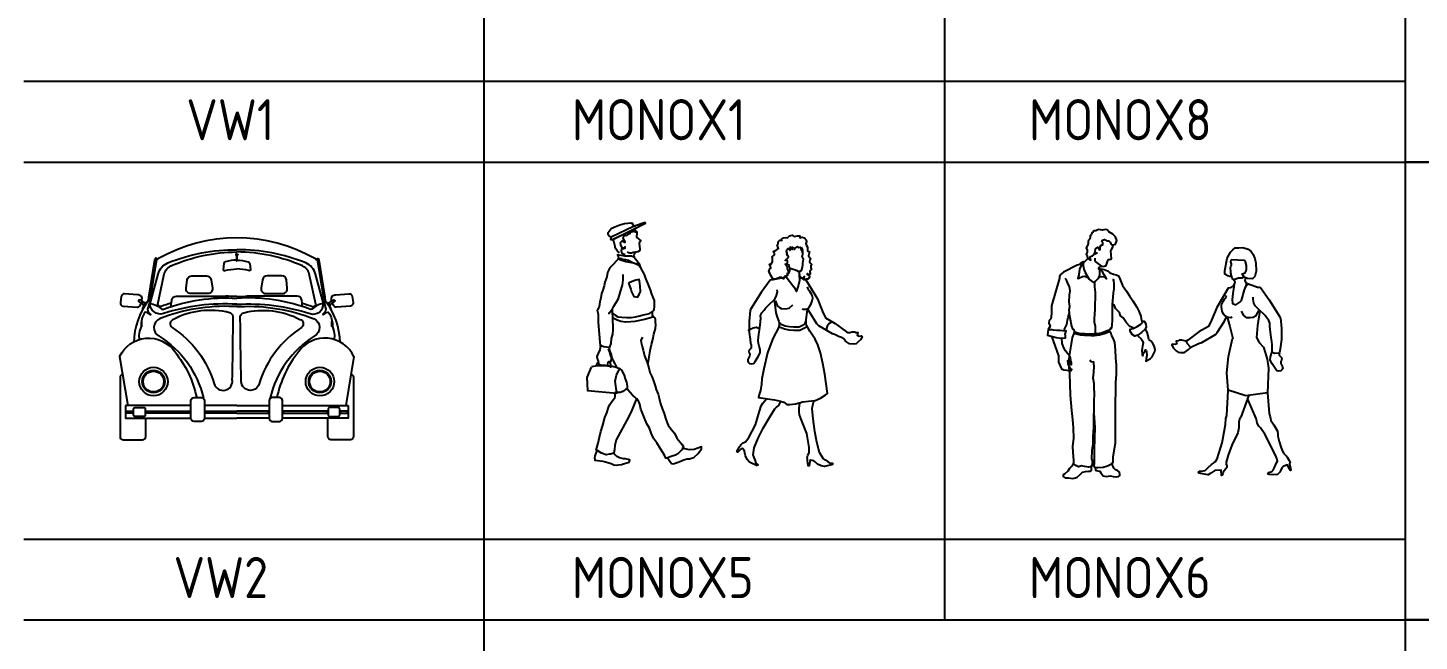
# Model space of a CAD drawing. Header units: millimetres. Extents: x 2198.5 to 2287.8, y 1208.8 to 1298.1.
# Drawn here: x 2272.41 to 2282.56, y 1244.24 to 1248.71 of the extents above; entities that cross this region are included whole.
import ezdxf

# ---------------------------------------------------------------- set-up
doc = ezdxf.new("R2010")
doc.units = ezdxf.units.MM
for name, color, linetype in [('2', 7, 'Continuous'), ('AUTO', 150, 'Continuous'), ('ESCALAS', 204, 'Continuous')]:
    doc.layers.add(name, color=color, linetype=linetype)
doc.styles.add('ARCHQUICK', font='ARCHQUIK.SHX')

# ---------------------------------------------------------------- blocks, each defined once
blk = doc.blocks.new('VW2')
at = {"layer": 'AUTO'}
for points in [[(-1.262, 1.319), (-1.262, 1.319, -0.896861), (-1.273, 1.321, 0.844846), (-1.283, 1.318), (-1.286, 1.312), (-1.33, 1.04), (-1.332, 1.015, 0.150944), (-1.438, 0.709, 1.310326)], [(-0.687, 0.988, 0.094897), (-1.222, 0.92, -0.528851), (-1.319, 0.995), (-1.26, 1.208, -0.24387), (-1.19, 1.29, -0.100013), (-0.687, 1.386, -0.588402)], [(-1.164, 0.996, 0.013183), (-1.239, 0.973, -0.462205), (-1.263, 0.988), (-1.219, 1.199, -0.239782), (-1.167, 1.268, -0.099907), (-0.687, 1.37)], [(-0.686, 0.988, -0.094897), (-0.152, 0.92, 0.528851), (-0.054, 0.995), (-0.113, 1.208, 0.24387), (-0.184, 1.29, 0.100013), (-0.686, 1.386, 0.588402)], [(-0.21, 0.996, -0.013183), (-0.135, 0.973, 0.462205), (-0.11, 0.988), (-0.155, 1.199, 0.239782), (-0.207, 1.268, 0.099907), (-0.686, 1.37)], [(-0.112, 1.319), (-0.112, 1.319, 0.896861), (-0.1, 1.321, -0.844846), (-0.091, 1.318), (-0.088, 1.312), (-0.043, 1.04), (-0.041, 1.015, -0.150944), (0.065, 0.709, -1.310326)], [(-0.686, 1.311, 0.06177), (-0.77, 1.298, 0.304801), (-0.782, 1.285), (-0.786, 1.239, 0.506714), (-0.774, 1.234, -0.063787), (-0.687, 1.246)], [(-0.688, 1.311, -0.06177), (-0.604, 1.298, -0.304801), (-0.592, 1.285), (-0.587, 1.239, -0.506714), (-0.599, 1.234, 0.063787), (-0.686, 1.246)], [(-1.381, 1.015), (-1.378, 1.024, 0.378555), (-1.391, 1.051), (-1.403, 1.056, 0.084157), (-1.41, 1.058), (-1.505, 1.065, 0.388361), (-1.529, 1.046), (-1.536, 1.001, 0.438731), (-1.516, 0.975), (-1.413, 0.967, 0.354949), (-1.39, 0.983)], [(-1.355, 0.989, 0.236417), (-1.395, 1.02, 0.946598), (-1.399, 1.007, -0.233309), (-1.364, 0.974, -3.596417)], [(-1.319, 0.994, -0.153269), (-1.234, 0.952, 0.407369), (-1.22, 0.952, -0.109781), (-0.687, 1.031, -0.917246)], [(-1.167, 0.97), (-1.161, 1.019, -0.373738), (-1.127, 1.048), (-0.774, 1.048, -0.240745), (-0.747, 1.034)], [(-0.687, 1.044, 0.01345), (-0.767, 1.047, -0.462205)], [(-0.686, 1.044, -0.01345), (-0.606, 1.047, 0.462205)], [(-0.055, 0.994, 0.153269), (-0.139, 0.952, -0.407369), (-0.153, 0.952, 0.109781), (-0.686, 1.031, 0.917246)], [(-0.206, 0.97), (-0.213, 1.019, 0.373738), (-0.246, 1.048), (-0.6, 1.048, 0.240745), (-0.627, 1.034)], [(-0.018, 0.989, -0.236417), (0.022, 1.02, -0.946598), (0.025, 1.007, 0.233309), (-0.01, 0.974, 3.596417)], [(0.007, 1.015), (0.005, 1.024, -0.378555), (0.017, 1.051), (0.029, 1.056, -0.084157), (0.036, 1.058), (0.132, 1.065, -0.388361), (0.155, 1.046), (0.163, 1.001, -0.438731), (0.142, 0.975), (0.04, 0.967, -0.354949), (0.017, 0.983)], [(-1.39, 0.983), (-1.385, 1.001, 0.378555)], [(-0.687, 0.971), (-0.71, 0.972, 0.103301), (-1.25, 0.883, 4.816602)], [(-0.686, 0.971), (-0.664, 0.972, -0.103301), (-0.123, 0.883, -4.816602)], [(0.017, 0.983), (0.012, 1.001, -0.378555)], [(-1.249, 0.884, 0.619565), (-1.253, 0.756, -0.197958), (-0.93, 0.305)], [(-0.124, 0.884, -0.619565), (-0.121, 0.756, 0.197958), (-0.443, 0.305)], [(-1.541, 0.606, -0.57466), (-1.139, 0.643, -0.117928), (-0.979, 0.307, 3.213764)], [(0.168, 0.606, 0.57466), (-0.235, 0.643, 0.117928), (-0.394, 0.307, -3.213764)], [(-1.519, 0.477, 0.366433), (-1.538, 0.455)], [(-1.538, 0.455), (-1.538, 0.022, 0.414214), (-1.516, 0), (-1.374, 0, 0.414214), (-1.351, 0.022), (-1.351, 0.156, 0.414214)], [(0.165, 0.455), (0.165, 0.022, -0.414214), (0.142, 0), (0, 0, -0.414214), (-0.022, 0.022), (-0.022, 0.156, -0.414214)], [(0.146, 0.477, -0.366433), (0.165, 0.455)]]:
    blk.add_lwpolyline(points, format="xyb", dxfattribs=at)
for points in [[(-0.687, 1.355), (-0.693, 1.354), (-0.694, 1.351), (-0.694, 1.349), (-0.688, 1.347), (-0.688, 1.305), (-0.686, 1.305)], [(-0.686, 1.355), (-0.681, 1.354), (-0.68, 1.351), (-0.68, 1.349), (-0.685, 1.347), (-0.685, 1.305), (-0.688, 1.305)], [(-1.273, 1.316), (-1.322, 1.018), (-1.322, 1.011), (-1.324, 0.998)], [(-0.101, 1.316), (-0.052, 1.018), (-0.052, 1.011), (-0.049, 0.998)], [(-1.324, 0.998), (-1.338, 0.953), (-1.332, 0.934), (-1.315, 0.917), (-1.316, 0.911), (-1.341, 0.929), (-1.355, 0.931), (-1.365, 0.917), (-1.376, 0.892), (-1.384, 0.853), (-1.384, 0.827), (-1.38, 0.827), (-1.379, 0.863), (-1.382, 0.862), (-1.385, 0.825), (-1.396, 0.792), (-1.4, 0.762), (-1.399, 0.731)], [(-1.344, 0.999), (-1.348, 1.002), (-1.374, 0.957), (-1.371, 0.955)], [(-0.049, 0.998), (-0.036, 0.953), (-0.042, 0.934), (-0.058, 0.917), (-0.057, 0.911), (-0.033, 0.929), (-0.019, 0.931), (-0.008, 0.917), (0.002, 0.892), (0.011, 0.853), (0.011, 0.827), (0.007, 0.827), (0.006, 0.863), (0.009, 0.862), (0.012, 0.825), (0.022, 0.792), (0.026, 0.762), (0.025, 0.731)], [(-0.03, 0.999), (-0.026, 1.002), (0, 0.957), (-0.003, 0.955)], [(-1.541, 0.606), (-1.482, 0.25)], [(0.168, 0.606), (0.108, 0.25)], [(-1.021, 0.25), (-1.499, 0.25)], [(-1.499, 0.25), (-1.499, 0.156), (-1.021, 0.156)], [(-0.687, 0.25), (-0.923, 0.25)], [(-0.92, 0.193), (-0.92, 0.209), (-0.687, 0.209)], [(-0.686, 0.25), (-0.45, 0.25)], [(-0.454, 0.193), (-0.454, 0.209), (-0.686, 0.209)], [(0.126, 0.25), (0.126, 0.156), (-0.353, 0.156)], [(-0.353, 0.25), (0.126, 0.25)], [(-0.923, 0.156), (-0.687, 0.156)], [(-0.687, 0.193), (-0.92, 0.193)], [(-0.686, 0.193), (-0.454, 0.193)], [(-0.45, 0.156), (-0.686, 0.156)]]:
    blk.add_lwpolyline(points, dxfattribs=at)
for points in [[(-1.056, 1.105), (-1.048, 1.166, -0.379286), (-1.015, 1.196), (-0.907, 1.196, -0.367995), (-0.874, 1.167), (-0.864, 1.106, -0.461994), (-0.897, 1.067), (-1.023, 1.067, -0.450025)], [(-0.318, 1.105), (-0.325, 1.166, 0.379286), (-0.358, 1.196), (-0.466, 1.196, 0.367995), (-0.499, 1.167), (-0.509, 1.106, 0.461994), (-0.476, 1.067), (-0.351, 1.067, 0.450025)], [(-0.713, 0.898, 0.306329), (-0.739, 0.926, 0.185149), (-1.148, 0.878, 0.622456), (-1.159, 0.819, -0.177173), (-0.851, 0.408, 0.931122), (-0.719, 0.437, 0.00348), (-0.713, 0.898)], [(-0.661, 0.898, -0.306329), (-0.634, 0.926, -0.185149), (-0.226, 0.878, -0.622456), (-0.214, 0.819, 0.177173), (-0.523, 0.408, -0.931122), (-0.654, 0.437, -0.00348), (-0.661, 0.898)], [(-1.021, 0.156), (-1.021, 0.285, -0.414214), (-0.998, 0.307), (-0.945, 0.307, -0.414214), (-0.923, 0.285), (-0.923, 0.156, -0.414214), (-0.945, 0.133), (-0.998, 0.133, -0.414214)], [(-0.353, 0.156), (-0.353, 0.285, 0.414214), (-0.375, 0.307), (-0.428, 0.307, 0.414214), (-0.45, 0.285), (-0.45, 0.156, 0.414214), (-0.428, 0.133), (-0.375, 0.133, 0.414214)], [(-1.439, 0.182), (-1.439, 0.222, -0.414214), (-1.425, 0.236), (-1.367, 0.236, -0.414214), (-1.354, 0.222), (-1.354, 0.182, -0.414214), (-1.367, 0.168), (-1.425, 0.168, -0.414214)], [(0.065, 0.182), (0.065, 0.222, 0.414214), (0.051, 0.236), (-0.006, 0.236, 0.414214), (-0.02, 0.222), (-0.02, 0.182, 0.414214), (-0.006, 0.168), (0.051, 0.168, 0.414214)]]:
    blk.add_lwpolyline(points, format="xyb", close=True, dxfattribs=at)
for points in [[(-1.495, 0.194), (-1.495, 0.208), (-1.444, 0.208), (-1.444, 0.194)], [(-1.349, 0.193), (-1.349, 0.209), (-1.026, 0.209), (-1.026, 0.193)], [(-0.025, 0.193), (-0.025, 0.209), (-0.348, 0.209), (-0.348, 0.193)], [(0.121, 0.194), (0.121, 0.208), (0.07, 0.208), (0.07, 0.194)]]:
    blk.add_lwpolyline(points, close=True, dxfattribs=at)
for centre, radius in [((-1.294, 0.424), 0.104), ((-0.08, 0.424), 0.104), ((-1.294, 0.424), 0.0821), ((-1.294, 0.424), 0.0756), ((-0.08, 0.424), 0.0821), ((-0.08, 0.424), 0.0756)]:
    blk.add_circle(centre, radius, dxfattribs=at)
blk.add_arc((-0.687, 0.317), 1.155, 60.1532, 119.8468, dxfattribs=at)
blk = doc.blocks.new('MONOX12')
at = {"layer": 'ESCALAS'}
for points in [[(0.465, 1.446), (0.452, 1.446), (0.44, 1.452), (0.433, 1.456), (0.418, 1.465), (0.418, 1.487), (0.434, 1.581), (0.46, 1.625), (0.476, 1.642), (0.494, 1.655), (0.494, 1.655), (0.52, 1.657), (0.548, 1.658), (0.588, 1.646), (0.609, 1.629), (0.624, 1.608), (0.636, 1.578), (0.644, 1.545), (0.646, 1.486), (0.637, 1.448), (0.619, 1.429), (0.583, 1.433), (0.558, 1.441), (0.545, 1.466), (0.567, 1.473), (0.573, 1.488), (0.575, 1.501), (0.576, 1.512), (0.575, 1.528), (0.568, 1.553), (0.56, 1.563), (0.463, 1.569)], [(0.555, 1.446), (0.554, 1.443), (0.542, 1.435), (0.542, 1.435), (0.516, 1.434), (0.502, 1.43), (0.493, 1.426), (0.48, 1.424), (0.473, 1.429), (0.47, 1.435), (0.465, 1.454), (0.462, 1.47), (0.462, 1.48), (0.458, 1.51), (0.462, 1.521), (0.466, 1.53), (0.465, 1.539), (0.461, 1.555), (0.463, 1.569), (0.463, 1.569), (0.463, 1.569)], [(0.483, 1.423), (0.488, 1.415), (0.49, 1.405), (0.487, 1.395), (0.487, 1.395), (0.487, 1.395)], [(0.568, 1.438), (0.564, 1.417), (0.57, 1.4), (0.584, 1.381)], [(0.49, 1.405), (0.487, 1.395), (0.487, 1.395), (0.475, 1.373), (0.46, 1.364), (0.441, 1.361), (0.359, 1.221), (0.321, 1.128), (0.299, 1.083), (0.229, 1.042), (0.147, 0.982), (0.135, 0.975), (0.123, 0.977), (0.104, 0.981), (0.084, 0.981), (0.079, 0.977), (0.063, 0.976), (0.066, 0.961), (0.068, 0.956), (0.054, 0.95), (0.036, 0.952), (0.032, 0.946), (0.043, 0.925), (0.062, 0.905), (0.076, 0.894), (0.095, 0.892), (0.124, 0.893), (0.153, 0.914), (0.166, 0.929), (0.183, 0.939), (0.205, 0.948), (0.225, 0.957), (0.249, 0.966), (0.349, 1.023), (0.362, 1.039), (0.415, 1.12), (0.427, 1.148)], [(0.486, 1.393), (0.484, 1.371), (0.477, 1.323), (0.47, 1.278), (0.473, 1.25), (0.497, 1.24), (0.526, 1.259), (0.538, 1.272), (0.562, 1.35), (0.577, 1.391)], [(0.57, 1.4), (0.657, 1.368), (0.667, 1.369), (0.677, 1.366), (0.742, 1.276), (0.819, 1.152), (0.823, 1.146), (0.831, 1.067), (0.83, 0.986), (0.823, 0.936), (0.819, 0.905), (0.816, 0.893), (0.814, 0.885), (0.815, 0.872), (0.83, 0.855), (0.833, 0.847), (0.83, 0.837), (0.825, 0.826), (0.826, 0.812), (0.834, 0.797), (0.839, 0.787), (0.84, 0.775), (0.836, 0.768), (0.827, 0.758), (0.811, 0.756), (0.798, 0.759), (0.786, 0.772), (0.763, 0.81), (0.749, 0.836), (0.75, 0.86), (0.757, 0.885), (0.762, 0.904), (0.764, 0.925), (0.762, 0.949), (0.76, 0.972), (0.755, 1.001), (0.747, 1.061), (0.746, 1.088), (0.746, 1.107), (0.739, 1.126), (0.722, 1.147), (0.711, 1.162), (0.698, 1.176), (0.676, 1.196), (0.655, 1.216), (0.639, 1.233), (0.63, 1.253), (0.624, 1.281), (0.625, 1.297)], [(0.47, 1.149), (0.462, 1.146), (0.434, 1.149), (0.417, 1.16), (0.407, 1.172), (0.398, 1.194), (0.395, 1.208), (0.392, 1.226), (0.394, 1.24), (0.401, 1.255), (0.408, 1.269), (0.415, 1.281), (0.424, 1.291), (0.428, 1.302), (0.429, 1.309)], [(0.434, 1.149), (0.453, 1.081), (0.476, 0.994), (0.476, 0.994)], [(0.602, 1.145), (0.579, 1.146), (0.555, 1.161), (0.54, 1.193)], [(0.663, 1.198), (0.657, 1.185), (0.642, 1.158), (0.625, 1.148), (0.602, 1.145)], [(0.673, 1.199), (0.656, 1.089), (0.648, 1.001), (0.669, 0.966), (0.669, 0.966)], [(0.136, 0.976), (0.138, 0.968), (0.142, 0.959), (0.163, 0.937), (0.167, 0.931)], [(0.669, 0.966), (0.699, 0.932), (0.711, 0.891), (0.726, 0.844), (0.735, 0.778), (0.729, 0.598), (0.571, 0.577), (0.441, 0.617), (0.433, 0.743), (0.445, 0.863), (0.474, 0.994)], [(0.761, 0.897), (0.781, 0.888), (0.811, 0.889), (0.817, 0.892)], [(0.593, 0.58), (0.533, 0.42), (0.524, 0.405), (0.519, 0.383), (0.519, 0.343), (0.512, 0.307), (0.468, 0.217), (0.441, 0.142), (0.432, 0.11), (0.427, 0.093), (0.427, 0.078), (0.432, 0.064), (0.431, 0.053), (0.424, 0.044), (0.414, 0.032), (0.406, 0.02), (0.403, 0.006), (0.399, -0.004), (0.393, -0.005), (0.391, 0.033), (0.345, 0.032), (0.315, 0.011), (0.297, 0), (0.241, 0.009), (0.229, 0.011), (0.226, 0.015), (0.229, 0.022), (0.234, 0.025), (0.245, 0.027), (0.274, 0.032), (0.296, 0.053), (0.32, 0.075), (0.335, 0.085), (0.35, 0.096), (0.362, 0.115), (0.397, 0.232), (0.423, 0.367), (0.425, 0.411), (0.431, 0.433), (0.441, 0.616)], [(0.574, 0.578), (0.574, 0.58)], [(0.729, 0.598), (0.742, 0.446), (0.748, 0.422), (0.751, 0.411), (0.754, 0.397), (0.76, 0.385), (0.775, 0.364), (0.801, 0.319), (0.805, 0.297), (0.805, 0.282), (0.809, 0.262), (0.813, 0.243), (0.829, 0.197), (0.829, 0.197), (0.839, 0.173), (0.849, 0.155), (0.855, 0.147), (0.864, 0.139), (0.868, 0.134), (0.873, 0.128), (0.879, 0.117), (0.887, 0.103), (0.891, 0.094), (0.893, 0.087), (0.89, 0.08), (0.89, 0.08), (0.89, 0.08), (0.89, 0.08), (0.89, 0.08), (0.9, 0.036), (0.896, 0.032), (0.872, 0.073), (0.843, 0.059), (0.836, 0.053), (0.826, 0.037), (0.823, 0.028), (0.819, 0.019), (0.814, 0.013), (0.801, 0.002), (0.772, 0), (0.74, 0.002), (0.733, 0.004), (0.733, 0.004), (0.731, 0.01), (0.735, 0.017), (0.746, 0.02), (0.76, 0.023), (0.771, 0.034), (0.779, 0.052), (0.787, 0.071), (0.795, 0.088), (0.802, 0.1), (0.797, 0.118), (0.79, 0.139), (0.709, 0.295), (0.677, 0.343), (0.665, 0.355), (0.654, 0.376), (0.651, 0.392), (0.646, 0.41), (0.584, 0.556)]]:
    blk.add_lwpolyline(points, dxfattribs=at)
blk = doc.blocks.new('MONOX11')
at = {"layer": 'ESCALAS'}
for points in [[(0.433, 1.46), (0.427, 1.463), (0.424, 1.452), (0.431, 1.442), (0.428, 1.433), (0.433, 1.426), (0.434, 1.425), (0.438, 1.421), (0.434, 1.416), (0.441, 1.409), (0.435, 1.398), (0.428, 1.396), (0.432, 1.382), (0.42, 1.378), (0.41, 1.376), (0.401, 1.359), (0.39, 1.367), (0.372, 1.367), (0.346, 1.356), (0.325, 1.357), (0.31, 1.381), (0.303, 1.398), (0.294, 1.412), (0.301, 1.43), (0.31, 1.435), (0.307, 1.449), (0.3, 1.464), (0.311, 1.466), (0.321, 1.483), (0.321, 1.507), (0.318, 1.518), (0.337, 1.534), (0.336, 1.544), (0.329, 1.552), (0.332, 1.559), (0.347, 1.564), (0.365, 1.579), (0.361, 1.591), (0.356, 1.598), (0.357, 1.609), (0.362, 1.614), (0.362, 1.623), (0.368, 1.632), (0.374, 1.639), (0.389, 1.638), (0.388, 1.644), (0.387, 1.648), (0.402, 1.658), (0.42, 1.66), (0.43, 1.658), (0.445, 1.672), (0.464, 1.676), (0.48, 1.667), (0.503, 1.671), (0.52, 1.671), (0.521, 1.656), (0.539, 1.663), (0.554, 1.656), (0.568, 1.642), (0.57, 1.631), (0.566, 1.615), (0.57, 1.601), (0.578, 1.588), (0.576, 1.576), (0.578, 1.563), (0.591, 1.556), (0.589, 1.546), (0.585, 1.526), (0.59, 1.519), (0.601, 1.503), (0.594, 1.497), (0.592, 1.483), (0.6, 1.471), (0.608, 1.462), (0.601, 1.452), (0.602, 1.437), (0.605, 1.427), (0.598, 1.418), (0.594, 1.412), (0.597, 1.4), (0.596, 1.393), (0.58, 1.387), (0.578, 1.397), (0.574, 1.389), (0.582, 1.385), (0.586, 1.385), (0.592, 1.376), (0.588, 1.363), (0.578, 1.356), (0.574, 1.356), (0.567, 1.356), (0.554, 1.352), (0.549, 1.36), (0.556, 1.375), (0.546, 1.362), (0.536, 1.362), (0.528, 1.369)], [(0.426, 1.456), (0.419, 1.459), (0.415, 1.465), (0.426, 1.47), (0.43, 1.475), (0.431, 1.488), (0.429, 1.495), (0.424, 1.494), (0.415, 1.492), (0.43, 1.508), (0.438, 1.519), (0.434, 1.525), (0.427, 1.539), (0.429, 1.546), (0.424, 1.56), (0.425, 1.569), (0.433, 1.579), (0.447, 1.568), (0.451, 1.567), (0.448, 1.585), (0.452, 1.592), (0.456, 1.578), (0.466, 1.572), (0.464, 1.59), (0.479, 1.579), (0.48, 1.571), (0.487, 1.584), (0.503, 1.594), (0.508, 1.59), (0.514, 1.586), (0.523, 1.59), (0.529, 1.586), (0.529, 1.576), (0.533, 1.565), (0.54, 1.561), (0.538, 1.547)], [(0.439, 1.464), (0.44, 1.447), (0.45, 1.435), (0.457, 1.434), (0.473, 1.428), (0.49, 1.424), (0.5, 1.418), (0.511, 1.412), (0.525, 1.415), (0.532, 1.419), (0.536, 1.425), (0.54, 1.444), (0.543, 1.46), (0.544, 1.471), (0.548, 1.501), (0.544, 1.511), (0.539, 1.52), (0.54, 1.529), (0.543, 1.538), (0.544, 1.553), (0.542, 1.569), (0.532, 1.59)], [(0.449, 1.438), (0.445, 1.415), (0.435, 1.395), (0.422, 1.372)], [(0.424, 1.371), (0.324, 1.35), (0.315, 1.351), (0.304, 1.348), (0.239, 1.258), (0.162, 1.134), (0.158, 1.127), (0.151, 1.048), (0.151, 0.967), (0.158, 0.917), (0.162, 0.886), (0.165, 0.875), (0.167, 0.866), (0.166, 0.853), (0.152, 0.836), (0.148, 0.828), (0.151, 0.818), (0.156, 0.807), (0.155, 0.794), (0.147, 0.778), (0.142, 0.768), (0.142, 0.757), (0.145, 0.749), (0.155, 0.739), (0.17, 0.737), (0.183, 0.741), (0.196, 0.754), (0.218, 0.791), (0.232, 0.818), (0.231, 0.841), (0.224, 0.866), (0.22, 0.886), (0.217, 0.907), (0.219, 0.931), (0.222, 0.953), (0.226, 0.982), (0.234, 1.043), (0.236, 1.07), (0.235, 1.088), (0.242, 1.107), (0.26, 1.129), (0.27, 1.144), (0.283, 1.157), (0.305, 1.178), (0.326, 1.197), (0.342, 1.215), (0.351, 1.235), (0.357, 1.263), (0.356, 1.278)], [(0.422, 1.372), (0.422, 1.372), (0.477, 1.3), (0.496, 1.266), (0.509, 1.297), (0.52, 1.347), (0.519, 1.382)], [(0.522, 1.414), (0.517, 1.405), (0.516, 1.392), (0.519, 1.382), (0.519, 1.382), (0.519, 1.382)], [(0.518, 1.393), (0.516, 1.385), (0.519, 1.382), (0.532, 1.363), (0.547, 1.354), (0.566, 1.351), (0.649, 1.211), (0.687, 1.119), (0.709, 1.073), (0.778, 1.032), (0.861, 0.972), (0.872, 0.966), (0.885, 0.967), (0.903, 0.971), (0.923, 0.971), (0.928, 0.967), (0.945, 0.966), (0.942, 0.952), (0.94, 0.946), (0.953, 0.94), (0.972, 0.943), (0.975, 0.937), (0.965, 0.915), (0.945, 0.895), (0.932, 0.884), (0.912, 0.882), (0.883, 0.883), (0.855, 0.904), (0.842, 0.92), (0.825, 0.93), (0.803, 0.938), (0.782, 0.948), (0.759, 0.957), (0.659, 1.014), (0.645, 1.03), (0.593, 1.111), (0.58, 1.139)], [(0.538, 1.14), (0.546, 1.136), (0.564, 1.136), (0.581, 1.142), (0.592, 1.157), (0.603, 1.175), (0.612, 1.198), (0.615, 1.217), (0.613, 1.231), (0.607, 1.246), (0.599, 1.259), (0.592, 1.271), (0.583, 1.281), (0.58, 1.293), (0.578, 1.3)], [(0.334, 1.21), (0.345, 1.11), (0.355, 1.077), (0.368, 1.047), (0.371, 1.034), (0.37, 1.02), (0.369, 1.012), (0.373, 1.006), (0.369, 1.005), (0.323, 0.922), (0.285, 0.818), (0.259, 0.701), (0.245, 0.629), (0.241, 0.59), (0.234, 0.543), (0.225, 0.514), (0.219, 0.492), (0.336, 0.475), (0.379, 0.464), (0.404, 0.458), (0.426, 0.44), (0.448, 0.441), (0.489, 0.446), (0.543, 0.461), (0.584, 0.464), (0.632, 0.47), (0.671, 0.486), (0.706, 0.509), (0.723, 0.52), (0.703, 0.662), (0.69, 0.741), (0.672, 0.818), (0.653, 0.875), (0.634, 0.918), (0.609, 0.954), (0.595, 0.975), (0.58, 1.002), (0.57, 1.02), (0.568, 1.035), (0.568, 1.055), (0.569, 1.077), (0.571, 1.098), (0.578, 1.132), (0.581, 1.144)], [(0.343, 1.198), (0.35, 1.175), (0.359, 1.159), (0.372, 1.149), (0.385, 1.142)], [(0.385, 1.142), (0.415, 1.138), (0.443, 1.143), (0.469, 1.168)], [(0.37, 1.042), (0.386, 1.027), (0.415, 1.016), (0.445, 1.009), (0.476, 1.007), (0.515, 1.007), (0.551, 1.025), (0.562, 1.038), (0.566, 1.051)], [(0.763, 1.042), (0.748, 1.04), (0.736, 1.032), (0.721, 1.012), (0.712, 0.986), (0.712, 0.983)], [(0.143, 0.979), (0.159, 0.99), (0.18, 1), (0.204, 1.004), (0.232, 0.994)], [(0.371, 1.008), (0.373, 1.007), (0.409, 0.993), (0.442, 0.986), (0.475, 0.983), (0.52, 0.984), (0.566, 1.006), (0.573, 1.014)], [(0.21, -0.006), (0.154, 0.021), (0.137, 0.039), (0.124, 0.067), (0.121, 0.086), (0.117, 0.102), (0.102, 0.12), (0.1, 0.122), (0.09, 0.115), (0.068, 0.094), (0.061, 0.097), (0.082, 0.131), (0.088, 0.14), (0.092, 0.148), (0.106, 0.16), (0.125, 0.168), (0.149, 0.199), (0.197, 0.292), (0.226, 0.392), (0.239, 0.431), (0.25, 0.451), (0.265, 0.467), (0.277, 0.483)], [(0.212, -0.005), (0.216, 0.001), (0.203, 0.013), (0.195, 0.036), (0.188, 0.055), (0.181, 0.074), (0.188, 0.125), (0.218, 0.196), (0.253, 0.267), (0.299, 0.347), (0.338, 0.409), (0.352, 0.422), (0.367, 0.434), (0.382, 0.463)], [(0.762, 0.002), (0.702, -0.011), (0.677, -0.008), (0.65, 0.006), (0.636, 0.021), (0.623, 0.03), (0.6, 0.035), (0.597, 0.035), (0.593, 0.024), (0.589, -0.006), (0.582, -0.008), (0.577, 0.032), (0.577, 0.042), (0.575, 0.052), (0.579, 0.07), (0.589, 0.087), (0.589, 0.127), (0.571, 0.229), (0.533, 0.327), (0.519, 0.366), (0.516, 0.388), (0.516, 0.414), (0.522, 0.45), (0.522, 0.455)], [(0.763, 0.003), (0.762, 0.009), (0.745, 0.011), (0.725, 0.025), (0.708, 0.035), (0.691, 0.046), (0.664, 0.091), (0.645, 0.166), (0.63, 0.243), (0.618, 0.335), (0.611, 0.408), (0.614, 0.427), (0.618, 0.445), (0.622, 0.466), (0.622, 0.468)]]:
    blk.add_lwpolyline(points, dxfattribs=at)
blk = doc.blocks.new('MONOX6')
at = {"layer": 'ESCALAS'}
for points in [[(0.411, 1.637), (0.411, 1.633), (0.408, 1.632), (0.405, 1.631), (0.402, 1.633), (0.398, 1.643), (0.402, 1.663), (0.418, 1.675), (0.429, 1.657), (0.434, 1.658), (0.434, 1.66), (0.435, 1.672), (0.436, 1.678), (0.443, 1.69), (0.442, 1.691), (0.447, 1.693), (0.454, 1.693), (0.454, 1.708), (0.447, 1.717), (0.451, 1.726), (0.466, 1.731), (0.477, 1.728), (0.483, 1.723), (0.492, 1.722), (0.499, 1.722), (0.508, 1.713), (0.512, 1.701), (0.521, 1.694), (0.53, 1.693), (0.547, 1.698), (0.557, 1.725), (0.546, 1.752), (0.527, 1.772), (0.498, 1.789), (0.487, 1.802), (0.472, 1.804), (0.451, 1.8), (0.437, 1.802), (0.422, 1.806), (0.403, 1.796), (0.39, 1.795), (0.383, 1.787), (0.374, 1.78), (0.373, 1.768), (0.363, 1.762), (0.361, 1.744), (0.358, 1.735), (0.351, 1.726), (0.348, 1.715), (0.348, 1.702), (0.343, 1.688), (0.334, 1.67), (0.339, 1.654), (0.339, 1.639), (0.333, 1.622), (0.341, 1.614), (0.339, 1.607), (0.339, 1.607), (0.344, 1.593), (0.353, 1.59), (0.36, 1.583), (0.367, 1.58), (0.362, 1.6), (0.365, 1.607), (0.379, 1.612), (0.39, 1.621), (0.391, 1.631), (0.402, 1.627), (0.405, 1.629)], [(0.396, 1.595), (0.396, 1.58), (0.398, 1.571), (0.447, 1.536), (0.463, 1.537), (0.472, 1.539), (0.475, 1.54), (0.478, 1.542), (0.487, 1.563), (0.494, 1.583), (0.495, 1.587), (0.5, 1.587), (0.509, 1.588), (0.516, 1.589), (0.517, 1.59), (0.512, 1.65), (0.516, 1.653), (0.527, 1.677), (0.53, 1.693)], [(0.344, 1.593), (0.327, 1.575), (0.317, 1.564), (0.314, 1.57), (0.309, 1.569), (0.301, 1.564), (0.289, 1.556), (0.286, 1.549), (0.267, 1.544), (0.167, 1.493), (0.142, 1.475), (0.139, 1.463), (0.138, 1.45), (0.08, 1.247), (0.079, 1.222), (0.08, 1.189), (0.075, 1.153), (0.063, 1.14), (0.061, 1.122), (0.07, 1.1), (0.056, 1.076), (0.052, 1.034), (0.115, 1.017), (0.151, 1.013), (0.181, 1.014), (0.181, 1.028), (0.179, 1.042), (0.186, 1.065), (0.18, 1.064), (0.176, 1.065), (0.175, 1.078), (0.191, 1.111), (0.196, 1.141), (0.201, 1.166), (0.211, 1.197), (0.21, 1.218), (0.214, 1.242), (0.21, 1.276), (0.211, 1.326), (0.216, 1.357), (0.212, 1.389), (0.2, 1.411), (0.189, 1.438), (0.179, 1.448)], [(0.315, 1.572), (0.293, 1.538), (0.285, 1.516), (0.279, 1.475), (0.273, 1.448), (0.279, 1.449), (0.306, 1.462), (0.324, 1.465), (0.339, 1.456), (0.354, 1.442), (0.37, 1.431), (0.394, 1.412)], [(0.313, 1.571), (0.31, 1.541), (0.315, 1.516), (0.326, 1.492), (0.343, 1.462), (0.354, 1.442)], [(0.443, 1.537), (0.437, 1.536), (0.43, 1.53), (0.424, 1.52), (0.426, 1.515), (0.427, 1.515), (0.431, 1.509), (0.436, 1.507), (0.439, 1.507)], [(0.43, 1.51), (0.429, 1.496), (0.431, 1.475), (0.427, 1.461), (0.417, 1.446), (0.398, 1.425), (0.394, 1.419), (0.394, 1.386), (0.398, 1.347), (0.399, 1.304), (0.395, 1.259), (0.396, 1.224), (0.394, 1.188), (0.391, 1.154), (0.392, 1.13), (0.398, 1.099), (0.399, 1.07), (0.399, 1.053), (0.397, 1.046)], [(0.398, 0.067), (0.4, 0.049), (0.417, 0.043), (0.432, 0.042), (0.439, 0.028), (0.458, 0.008), (0.48, 0.003), (0.507, 0.006), (0.531, 0.003), (0.554, 0.001), (0.569, 0.003), (0.578, 0.009), (0.579, 0.018), (0.576, 0.033), (0.562, 0.047), (0.546, 0.052), (0.535, 0.062), (0.529, 0.075), (0.524, 0.086), (0.521, 0.097), (0.521, 0.098), (0.53, 0.105), (0.53, 0.108), (0.53, 0.143), (0.546, 0.248), (0.547, 0.48), (0.547, 0.547), (0.549, 0.622), (0.549, 0.688), (0.554, 0.748), (0.553, 0.814), (0.55, 0.868), (0.548, 0.924), (0.541, 0.979), (0.533, 1.006), (0.517, 1.034), (0.513, 1.054), (0.507, 1.057), (0.5, 1.062), (0.502, 1.073), (0.512, 1.08), (0.521, 1.089), (0.522, 1.105), (0.524, 1.149), (0.526, 1.196), (0.524, 1.232), (0.525, 1.257), (0.528, 1.285), (0.53, 1.311), (0.532, 1.342), (0.536, 1.372), (0.537, 1.393), (0.537, 1.411), (0.534, 1.429), (0.533, 1.438), (0.535, 1.444)], [(0.417, 1.446), (0.417, 1.446), (0.433, 1.459), (0.447, 1.463), (0.463, 1.46), (0.478, 1.447), (0.482, 1.446), (0.465, 1.474), (0.45, 1.501), (0.424, 1.52)], [(0.424, 1.52), (0.424, 1.52), (0.455, 1.516), (0.464, 1.513), (0.488, 1.503), (0.506, 1.489), (0.532, 1.479), (0.552, 1.474), (0.568, 1.467), (0.578, 1.445), (0.597, 1.397), (0.628, 1.356), (0.65, 1.321), (0.673, 1.284), (0.703, 1.238), (0.716, 1.21), (0.732, 1.173), (0.735, 1.154), (0.74, 1.134), (0.752, 1.135), (0.757, 1.136), (0.768, 1.116), (0.771, 1.093), (0.761, 1.074), (0.737, 1.054), (0.711, 1.034), (0.689, 1.027), (0.668, 1.038), (0.653, 1.062), (0.654, 1.077), (0.676, 1.082), (0.706, 1.096), (0.732, 1.115), (0.747, 1.128)], [(0.676, 1.086), (0.652, 1.096), (0.628, 1.124), (0.602, 1.16), (0.583, 1.175), (0.575, 1.199), (0.547, 1.229), (0.538, 1.254), (0.523, 1.266)], [(0.207, 1.199), (0.213, 1.163), (0.226, 1.099), (0.232, 1.08), (0.242, 1.074), (0.246, 1.055), (0.243, 1.047), (0.231, 1.017), (0.223, 0.97), (0.208, 0.883), (0.205, 0.832), (0.207, 0.798), (0.212, 0.753), (0.217, 0.596), (0.225, 0.485), (0.232, 0.419), (0.238, 0.357), (0.241, 0.28), (0.232, 0.223), (0.236, 0.178), (0.241, 0.122), (0.241, 0.102), (0.229, 0.078), (0.211, 0.061), (0.199, 0.042), (0.174, 0.02), (0.166, 0.014), (0.166, 0.002), (0.179, -0.008), (0.203, -0.007), (0.235, -0.012), (0.255, -0.008), (0.267, -0.002), (0.29, 0.017), (0.307, 0.035), (0.328, 0.039), (0.35, 0.04), (0.364, 0.041), (0.371, 0.051), (0.373, 0.07), (0.376, 0.086), (0.376, 0.086), (0.361, 0.072), (0.35, 0.071), (0.32, 0.075), (0.3, 0.08), (0.276, 0.073), (0.258, 0.082), (0.238, 0.097), (0.238, 0.097)], [(0.056, 1.076), (0.082, 1.075), (0.092, 1.073), (0.117, 1.07), (0.14, 1.069), (0.177, 1.065)], [(0.081, 1.026), (0.13, 0.884), (0.131, 0.858), (0.13, 0.836), (0.154, 0.788), (0.171, 0.78), (0.193, 0.778), (0.216, 0.774), (0.223, 0.775), (0.227, 0.779), (0.228, 0.783), (0.221, 0.786), (0.215, 0.793), (0.201, 0.825), (0.198, 0.848), (0.215, 0.828), (0.224, 0.816), (0.226, 0.819), (0.227, 0.832), (0.221, 0.847), (0.218, 0.871), (0.211, 0.886), (0.197, 0.901), (0.181, 0.919), (0.169, 0.941), (0.159, 0.972), (0.155, 1.013)], [(0.243, 1.063), (0.255, 1.056), (0.289, 1.047), (0.324, 1.045), (0.35, 1.043), (0.393, 1.046), (0.411, 1.046), (0.445, 1.05), (0.473, 1.062), (0.494, 1.069), (0.507, 1.074), (0.515, 1.089)], [(0.243, 1.045), (0.261, 1.044), (0.289, 1.037), (0.32, 1.033), (0.37, 1.031), (0.393, 1.031), (0.43, 1.037), (0.464, 1.045), (0.487, 1.053), (0.502, 1.06)], [(0.711, 1.03), (0.734, 1.007), (0.744, 0.993), (0.748, 0.978), (0.744, 0.953), (0.741, 0.94), (0.739, 0.921), (0.741, 0.899), (0.742, 0.887), (0.746, 0.884), (0.749, 0.888), (0.75, 0.902), (0.761, 0.918), (0.766, 0.926), (0.77, 0.924), (0.774, 0.913), (0.776, 0.885), (0.77, 0.862), (0.768, 0.843), (0.785, 0.854), (0.801, 0.863), (0.814, 0.875), (0.822, 0.89), (0.833, 0.915), (0.836, 0.928), (0.83, 0.955), (0.82, 0.973), (0.806, 0.991), (0.79, 1.003), (0.784, 1.028), (0.779, 1.056), (0.765, 1.078)], [(0.376, 0.086), (0.381, 0.101), (0.38, 0.11), (0.38, 0.11), (0.379, 0.118), (0.374, 0.131), (0.377, 0.194), (0.385, 0.241), (0.384, 0.294), (0.39, 0.361), (0.389, 0.403), (0.39, 0.436), (0.391, 0.496), (0.391, 0.551), (0.394, 0.606), (0.391, 0.651), (0.391, 0.682), (0.385, 0.72), (0.388, 0.763), (0.391, 0.806), (0.39, 0.827), (0.388, 0.836), (0.369, 0.84), (0.361, 0.852)], [(0.39, 0.461), (0.395, 0.362), (0.391, 0.198), (0.391, 0.097), (0.39, 0.08), (0.394, 0.072)], [(0.39, 0.457), (0.391, 0.455)], [(0.394, 0.072), (0.394, 0.072), (0.406, 0.067), (0.421, 0.069), (0.457, 0.07), (0.489, 0.079), (0.513, 0.093), (0.525, 0.096)]]:
    blk.add_lwpolyline(points, dxfattribs=at)
blk = doc.blocks.new('MONOX5')
at = {"layer": 'ESCALAS'}
for points in [[(0.265, 1.666), (0.262, 1.659), (0.259, 1.652), (0.263, 1.648), (0.27, 1.649), (0.401, 1.71), (0.513, 1.769), (0.511, 1.772), (0.427, 1.743), (0.264, 1.666), (0.252, 1.67), (0.243, 1.684), (0.243, 1.701), (0.264, 1.729), (0.291, 1.742), (0.326, 1.756), (0.36, 1.766), (0.386, 1.768), (0.407, 1.771), (0.419, 1.769), (0.417, 1.761), (0.421, 1.755), (0.429, 1.75), (0.435, 1.747), (0.44, 1.744)], [(0.324, 1.551), (0.311, 1.564), (0.297, 1.58), (0.292, 1.592), (0.293, 1.598), (0.288, 1.618), (0.283, 1.636), (0.276, 1.649), (0.432, 1.726), (0.449, 1.707), (0.452, 1.7), (0.451, 1.687), (0.448, 1.676), (0.449, 1.667), (0.479, 1.639), (0.468, 1.622), (0.471, 1.597), (0.473, 1.58), (0.474, 1.572), (0.47, 1.566), (0.458, 1.56), (0.423, 1.553), (0.411, 1.549), (0.401, 1.549), (0.392, 1.552), (0.384, 1.559)], [(0.366, 1.54), (0.359, 1.54), (0.342, 1.551), (0.339, 1.568), (0.344, 1.582), (0.356, 1.582), (0.367, 1.586), (0.366, 1.595), (0.359, 1.586), (0.344, 1.589), (0.334, 1.61), (0.331, 1.628), (0.344, 1.64), (0.356, 1.633), (0.359, 1.629), (0.367, 1.63), (0.364, 1.637), (0.357, 1.646), (0.352, 1.66), (0.356, 1.67), (0.359, 1.68), (0.359, 1.681), (0.372, 1.68), (0.379, 1.678), (0.389, 1.688), (0.396, 1.693), (0.402, 1.692), (0.403, 1.703), (0.411, 1.705), (0.422, 1.708), (0.428, 1.709), (0.437, 1.706), (0.446, 1.704)], [(0.276, 1.11), (0.294, 1.097), (0.313, 1.085), (0.341, 1.082), (0.379, 1.08), (0.409, 1.08), (0.44, 1.085), (0.473, 1.092), (0.496, 1.098), (0.524, 1.103), (0.543, 1.11), (0.565, 1.123), (0.57, 1.128), (0.577, 1.138), (0.58, 1.161), (0.58, 1.203), (0.561, 1.249), (0.55, 1.281), (0.531, 1.33), (0.516, 1.364), (0.507, 1.393), (0.493, 1.421), (0.481, 1.441), (0.468, 1.461), (0.457, 1.469), (0.448, 1.471), (0.427, 1.477), (0.399, 1.48), (0.371, 1.486), (0.35, 1.492), (0.326, 1.501), (0.318, 1.509), (0.329, 1.512), (0.348, 1.505), (0.368, 1.504), (0.389, 1.497), (0.416, 1.483), (0.451, 1.468), (0.468, 1.458), (0.477, 1.449), (0.472, 1.463), (0.461, 1.482), (0.442, 1.506), (0.43, 1.521), (0.412, 1.527), (0.391, 1.527), (0.363, 1.528), (0.338, 1.532), (0.32, 1.535), (0.31, 1.538), (0.315, 1.524), (0.316, 1.509), (0.313, 1.502), (0.3, 1.49), (0.28, 1.468), (0.264, 1.451), (0.249, 1.433), (0.237, 1.409), (0.231, 1.376), (0.217, 1.337), (0.213, 1.311), (0.203, 1.279), (0.194, 1.254), (0.188, 1.224), (0.182, 1.195), (0.175, 1.161), (0.171, 1.15), (0.166, 1.138), (0.162, 1.132), (0.167, 1.113), (0.168, 1.102), (0.169, 1.078), (0.169, 1.045), (0.174, 0.985), (0.178, 0.932), (0.182, 0.894), (0.183, 0.879), (0.192, 0.873), (0.192, 0.872), (0.183, 0.864), (0.181, 0.841), (0.17, 0.819), (0.159, 0.795), (0.164, 0.772), (0.168, 0.761), (0.172, 0.745), (0.172, 0.739), (0.189, 0.735), (0.22, 0.732), (0.233, 0.729), (0.24, 0.739), (0.243, 0.753), (0.248, 0.758), (0.258, 0.759), (0.262, 0.755), (0.263, 0.765), (0.266, 0.777), (0.269, 0.792), (0.266, 0.811), (0.256, 0.832), (0.251, 0.848), (0.251, 0.859), (0.257, 0.871), (0.263, 0.889), (0.267, 0.926), (0.276, 0.959), (0.279, 0.991), (0.278, 1.022), (0.275, 1.053), (0.277, 1.084), (0.274, 1.11), (0.273, 1.137), (0.273, 1.14), (0.262, 1.127), (0.248, 1.11), (0.243, 1.108)], [(0.443, 1.557), (0.437, 1.552), (0.432, 1.542), (0.429, 1.531), (0.432, 1.522)], [(0.272, 1.131), (0.274, 1.142), (0.284, 1.162), (0.301, 1.188), (0.317, 1.218), (0.332, 1.269), (0.346, 1.315), (0.352, 1.355), (0.352, 1.394)], [(0.391, 1.331), (0.408, 1.287), (0.412, 1.266), (0.43, 1.234), (0.455, 1.228), (0.468, 1.247), (0.477, 1.27), (0.476, 1.309), (0.47, 1.348), (0.468, 1.358), (0.444, 1.352), (0.418, 1.343), (0.39, 1.329)], [(0.571, 1.082), (0.569, 1.088), (0.565, 1.099), (0.564, 1.12)], [(0.532, 0.741), (0.536, 0.762), (0.541, 0.791), (0.549, 0.838), (0.558, 0.883), (0.568, 0.918), (0.576, 0.959), (0.586, 0.999), (0.59, 1.025), (0.587, 1.047), (0.586, 1.063), (0.584, 1.075), (0.579, 1.08), (0.567, 1.082), (0.508, 1.066), (0.437, 1.051), (0.406, 1.048), (0.37, 1.045), (0.335, 1.051), (0.307, 1.059), (0.289, 1.069), (0.273, 1.074)], [(0.492, 0.935), (0.481, 0.914), (0.483, 0.896), (0.49, 0.869), (0.497, 0.841), (0.507, 0.8), (0.527, 0.751), (0.538, 0.712), (0.546, 0.679), (0.562, 0.644), (0.574, 0.61), (0.584, 0.58), (0.591, 0.553), (0.607, 0.521), (0.615, 0.491), (0.624, 0.449), (0.635, 0.416), (0.65, 0.378), (0.661, 0.344), (0.671, 0.312), (0.68, 0.294), (0.7, 0.268), (0.725, 0.236), (0.743, 0.2), (0.78, 0.156), (0.792, 0.135), (0.779, 0.114), (0.749, 0.084), (0.734, 0.074), (0.708, 0.067), (0.694, 0.062), (0.669, 0.053), (0.663, 0.053), (0.652, 0.074), (0.623, 0.122), (0.596, 0.166), (0.576, 0.194), (0.559, 0.23), (0.543, 0.272), (0.525, 0.304), (0.506, 0.345), (0.492, 0.381), (0.481, 0.41), (0.472, 0.446), (0.461, 0.476), (0.437, 0.498), (0.42, 0.513), (0.403, 0.532), (0.385, 0.552), (0.379, 0.565)], [(0.18, 0.882), (0.186, 0.875), (0.21, 0.868), (0.23, 0.866), (0.249, 0.863)], [(0.305, 0.718), (0.294, 0.742), (0.275, 0.772), (0.26, 0.802), (0.253, 0.827), (0.244, 0.852)], [(0.117, 0.717), (0.086, 0.642), (0.092, 0.547), (0.304, 0.528), (0.293, 0.615), (0.302, 0.658), (0.319, 0.695), (0.326, 0.704), (0.34, 0.696), (0.359, 0.659), (0.367, 0.633), (0.375, 0.608), (0.38, 0.578), (0.38, 0.564), (0.349, 0.54), (0.329, 0.532), (0.312, 0.532), (0.302, 0.536)], [(0.328, 0.706), (0.293, 0.717), (0.273, 0.721), (0.254, 0.724), (0.236, 0.725), (0.176, 0.728), (0.147, 0.725), (0.12, 0.72)], [(0.173, 0.757), (0.166, 0.752), (0.16, 0.744), (0.156, 0.734), (0.154, 0.722)], [(0.262, 0.712), (0.262, 0.723), (0.262, 0.732), (0.26, 0.745), (0.253, 0.754)], [(0.45, 0.494), (0.43, 0.441), (0.415, 0.403), (0.389, 0.352), (0.301, 0.186), (0.291, 0.145), (0.289, 0.117), (0.282, 0.09), (0.259, 0.083), (0.249, 0.082), (0.228, 0.077), (0.194, 0.089), (0.173, 0.102), (0.163, 0.11), (0.154, 0.111), (0.17, 0.163), (0.179, 0.207), (0.189, 0.247), (0.202, 0.294), (0.217, 0.349), (0.232, 0.385), (0.245, 0.423), (0.255, 0.445), (0.276, 0.477), (0.291, 0.494), (0.292, 0.504), (0.294, 0.525), (0.297, 0.536)], [(0.163, 0.116), (0.151, 0.089), (0.145, 0.069), (0.143, 0.055), (0.144, 0.045), (0.144, 0.038), (0.145, 0.038), (0.183, 0.033), (0.202, 0.032), (0.222, 0.027), (0.24, 0.022), (0.263, 0.014), (0.283, 0.004), (0.303, 0.002), (0.316, 0.004), (0.338, 0.008), (0.362, 0.014), (0.396, 0.024), (0.399, 0.042), (0.368, 0.047), (0.354, 0.048), (0.324, 0.056), (0.304, 0.065), (0.282, 0.088)], [(0.677, 0.054), (0.691, 0.031), (0.705, 0.014), (0.719, 0.011), (0.731, 0.016), (0.752, 0.025), (0.776, 0.033), (0.787, 0.039), (0.8, 0.044), (0.817, 0.047), (0.834, 0.049), (0.85, 0.052), (0.867, 0.059), (0.898, 0.088), (0.923, 0.12), (0.922, 0.136), (0.87, 0.117), (0.836, 0.114), (0.8, 0.121), (0.78, 0.124)]]:
    blk.add_lwpolyline(points, dxfattribs=at)

msp = doc.modelspace()

# ---------------------------------------------------------------- linework, layer by layer
msp.add_lwpolyline([(2287.789, 1254.416), (2287.789, 1247.733), (2282.463, 1247.733), (2282.463, 1254.416)])
for points in [[(2282.463, 1247.733), (2287.789, 1247.733), (2287.789, 1244.392), (2282.463, 1244.392)], [(2282.463, 1244.392), (2287.789, 1244.392), (2287.789, 1241.051), (2282.463, 1241.051)]]:
    msp.add_lwpolyline(points, close=True)
at = {"layer": '2', "color": 4}
for p, q in [((2275.743, 1237.709), (2275.743, 1267.781)), ((2279.103, 1244.392), (2279.103, 1267.781)), ((2282.463, 1237.709), (2282.463, 1267.781)), ((2272.383, 1248.323), (2275.743, 1248.323)), ((2275.743, 1248.323), (2279.103, 1248.323)), ((2279.103, 1248.323), (2282.463, 1248.323)), ((2272.383, 1247.733), (2275.743, 1247.733)), ((2275.743, 1247.733), (2279.103, 1247.733)), ((2279.103, 1247.733), (2282.463, 1247.733)), ((2272.383, 1244.982), (2275.743, 1244.982)), ((2275.743, 1244.982), (2279.103, 1244.982)), ((2279.103, 1244.982), (2282.463, 1244.982)), ((2272.383, 1244.392), (2275.743, 1244.392)), ((2275.743, 1244.392), (2279.103, 1244.392)), ((2279.103, 1244.392), (2282.463, 1244.392))]:
    msp.add_line(p, q, dxfattribs=at)

# ---------------------------------------------------------------- block references
for name, p in [('MONOX5', (2276.405, 1245.519)), ('VW2', (2274.624, 1245.707)), ('MONOX11', (2277.524, 1245.523)), ('MONOX6', (2279.801, 1245.436)), ('MONOX12', (2280.728, 1245.451))]:
    msp.add_blockref(name, p)

# ---------------------------------------------------------------- texts
at = {"layer": '2', "style": 'ARCHQUICK'}
for s, p in [('VW1', (2273.569, 1247.892)), ('MONOX1', (2276.382, 1247.892)), ('MONOX8', (2279.717, 1247.892)), ('VW2', (2273.476, 1244.551)), ('MONOX5', (2276.382, 1244.551)), ('MONOX6', (2279.717, 1244.551))]:
    msp.add_text(s, height=0.3, dxfattribs=at).set_placement(p)

doc.saveas('drawing.dxf')
